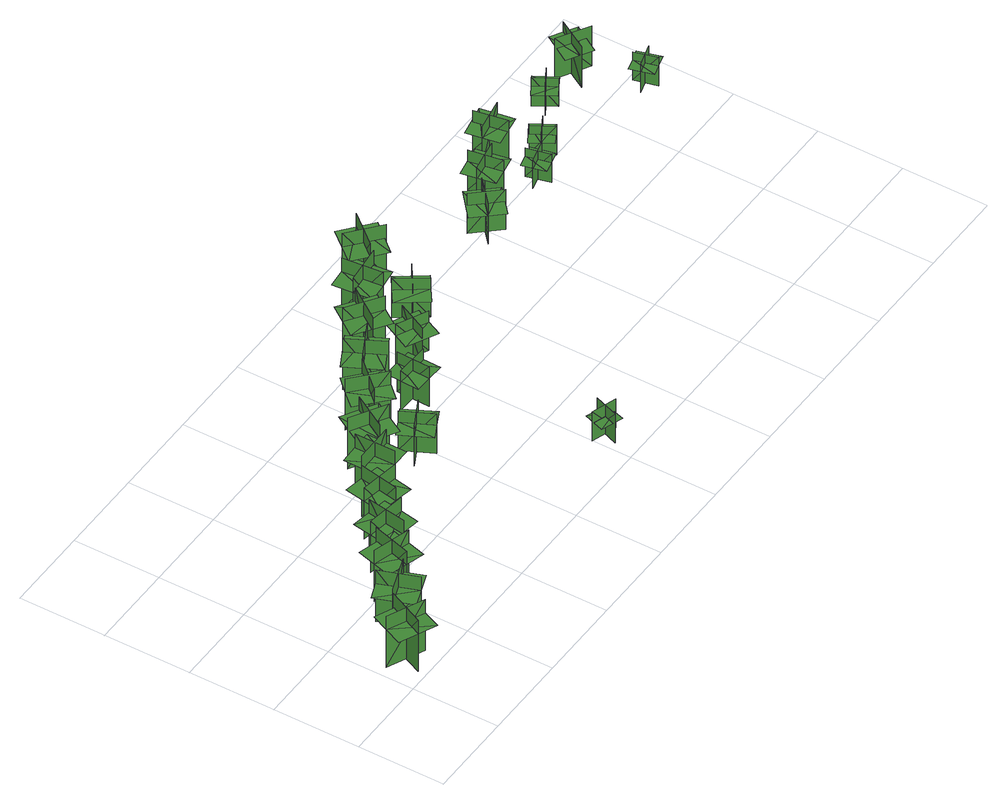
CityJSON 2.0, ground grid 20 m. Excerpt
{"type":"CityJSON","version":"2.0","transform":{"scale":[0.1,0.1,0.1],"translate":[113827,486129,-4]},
"CityObjects":{
"tree1":{"type":"SolitaryVegetationObject","geometry":[{"type":"MultiSurface","lod":"1","boundaries":[[[0,1,2]],[[0,2,3]],[[4,5,6]],[[4,6,7]],[[8,9,10]],[[8,10,11]],[[8,11,12]],[[8,12,13]]]}]},
"tree2":{"type":"SolitaryVegetationObject","geometry":[{"type":"MultiSurface","lod":"1","boundaries":[[[14,15,16]],[[14,16,17]],[[18,19,20]],[[18,20,21]],[[22,23,24]],[[22,24,25]],[[22,25,26]],[[22,26,27]]]}]},
"tree3":{"type":"SolitaryVegetationObject","geometry":[{"type":"MultiSurface","lod":"1","boundaries":[[[28,29,30]],[[28,30,31]],[[32,33,34]],[[32,34,35]],[[36,37,38]],[[36,38,39]],[[36,39,40]],[[36,40,41]]]}]},
"tree4":{"type":"SolitaryVegetationObject","geometry":[{"type":"MultiSurface","lod":"1","boundaries":[[[42,43,44]],[[42,44,45]],[[46,47,48]],[[46,48,49]],[[50,51,52]],[[50,52,53]],[[50,53,54]],[[50,54,55]]]}]},
"tree5":{"type":"SolitaryVegetationObject","geometry":[{"type":"MultiSurface","lod":"1","boundaries":[[[56,57,58]],[[56,58,59]],[[60,61,62]],[[60,62,63]],[[64,65,66]],[[64,66,67]],[[64,67,68]],[[64,68,69]]]}]},
"tree6":{"type":"SolitaryVegetationObject","geometry":[{"type":"MultiSurface","lod":"1","boundaries":[[[70,71,72]],[[70,72,73]],[[74,75,76]],[[74,76,77]],[[78,79,80]],[[78,80,81]],[[78,81,82]],[[78,82,83]]]}]},
"tree7":{"type":"SolitaryVegetationObject","geometry":[{"type":"MultiSurface","lod":"1","boundaries":[[[84,85,86]],[[84,86,87]],[[88,89,90]],[[88,90,91]],[[92,93,94]],[[92,94,95]],[[92,95,96]],[[92,96,97]]]}]},
"tree8":{"type":"SolitaryVegetationObject","geometry":[{"type":"MultiSurface","lod":"1","boundaries":[[[98,99,100]],[[98,100,101]],[[102,103,104]],[[102,104,105]],[[106,107,108]],[[106,108,109]],[[106,109,110]],[[106,110,111]]]}]},
"tree9":{"type":"SolitaryVegetationObject","geometry":[{"type":"MultiSurface","lod":"1","boundaries":[[[112,113,114]],[[112,114,115]],[[116,117,118]],[[116,118,119]],[[120,121,122]],[[120,122,123]],[[120,123,124]],[[120,124,125]]]}]},
"tree10":{"type":"SolitaryVegetationObject","geometry":[{"type":"MultiSurface","lod":"1","boundaries":[[[126,127,128]],[[126,128,129]],[[130,131,132]],[[130,132,133]],[[134,135,136]],[[134,136,137]],[[134,137,138]],[[134,138,139]]]}]},
"tree11":{"type":"SolitaryVegetationObject","geometry":[{"type":"MultiSurface","lod":"1","boundaries":[[[140,141,142]],[[140,142,143]],[[144,145,146]],[[144,146,147]],[[148,149,150]],[[148,150,151]],[[148,151,152]],[[148,152,153]]]}]},
"tree12":{"type":"SolitaryVegetationObject","geometry":[{"type":"MultiSurface","lod":"1","boundaries":[[[154,155,156]],[[154,156,157]],[[158,159,160]],[[158,160,161]],[[162,163,164]],[[162,164,165]],[[162,166,167]],[[162,167,163]]]}]},
"tree13":{"type":"SolitaryVegetationObject","geometry":[{"type":"MultiSurface","lod":"1","boundaries":[[[168,169,170]],[[168,170,171]],[[172,173,174]],[[172,174,175]],[[176,177,178]],[[176,178,179]],[[176,179,180]],[[176,180,181]]]}]},
"tree14":{"type":"SolitaryVegetationObject","geometry":[{"type":"MultiSurface","lod":"1","boundaries":[[[182,183,184]],[[182,184,185]],[[186,187,188]],[[186,188,189]],[[190,191,192]],[[190,192,193]],[[190,193,194]],[[190,194,195]]]}]},
"tree15":{"type":"SolitaryVegetationObject","geometry":[{"type":"MultiSurface","lod":"1","boundaries":[[[196,197,198]],[[196,198,199]],[[200,201,202]],[[200,202,203]],[[204,205,206]],[[204,206,207]],[[204,207,208]],[[204,208,209]]]}]},
"tree16":{"type":"SolitaryVegetationObject","geometry":[{"type":"MultiSurface","lod":"1","boundaries":[[[210,211,212]],[[210,212,213]],[[214,215,216]],[[214,216,217]],[[218,219,220]],[[218,220,221]],[[218,221,222]],[[218,222,223]]]}]},
"tree17":{"type":"SolitaryVegetationObject","geometry":[{"type":"MultiSurface","lod":"1","boundaries":[[[224,225,226]],[[224,226,227]],[[228,229,230]],[[228,230,231]],[[232,233,234]],[[232,234,235]],[[232,235,236]],[[232,236,237]]]}]},
"tree18":{"type":"SolitaryVegetationObject","geometry":[{"type":"MultiSurface","lod":"1","boundaries":[[[238,239,240]],[[238,240,241]],[[242,243,244]],[[242,244,245]],[[246,247,248]],[[246,248,249]],[[246,249,250]],[[246,250,251]]]}]},
"tree19":{"type":"SolitaryVegetationObject","geometry":[{"type":"MultiSurface","lod":"1","boundaries":[[[252,253,254]],[[252,254,255]],[[256,257,258]],[[256,258,259]],[[260,261,262]],[[260,262,263]],[[260,263,264]],[[260,264,265]]]}]},
"tree20":{"type":"SolitaryVegetationObject","geometry":[{"type":"MultiSurface","lod":"1","boundaries":[[[266,267,268]],[[266,268,269]],[[270,271,272]],[[270,272,273]],[[274,275,276]],[[274,276,277]],[[274,277,278]],[[274,278,279]]]}]},
"tree21":{"type":"SolitaryVegetationObject","geometry":[{"type":"MultiSurface","lod":"1","boundaries":[[[280,281,282]],[[280,282,283]],[[284,285,286]],[[284,286,287]],[[288,289,290]],[[288,290,291]],[[288,291,292]],[[288,292,293]]]}]},
"tree22":{"type":"SolitaryVegetationObject","geometry":[{"type":"MultiSurface","lod":"1","boundaries":[[[294,295,296]],[[294,296,297]],[[298,299,300]],[[298,300,301]],[[302,303,304]],[[302,304,305]],[[302,305,306]],[[302,306,307]]]}]},
"tree23":{"type":"SolitaryVegetationObject","geometry":[{"type":"MultiSurface","lod":"1","boundaries":[[[308,309,310]],[[308,310,311]],[[312,313,314]],[[312,314,315]],[[316,317,318]],[[316,318,319]],[[316,319,320]],[[316,320,321]]]}]},
"tree24":{"type":"SolitaryVegetationObject","geometry":[{"type":"MultiSurface","lod":"1","boundaries":[[[322,323,324]],[[322,324,325]],[[326,327,328]],[[326,328,329]],[[330,331,332]],[[330,332,333]],[[330,334,335]],[[330,335,331]]]}]},
"tree25":{"type":"SolitaryVegetationObject","geometry":[{"type":"MultiSurface","lod":"1","boundaries":[[[336,337,338]],[[336,338,339]],[[340,341,342]],[[340,342,343]],[[344,345,346]],[[344,346,347]],[[344,347,348]],[[344,348,349]]]}]}
},
"vertices":[
[88,103,6],[49,19,6],[49,19,145],[88,103,145],[25,79,6],[108,40,6],[108,40,145],[25,79,145],[25,79,109],[6,38,109],[90,0,109],[108,40,109],[127,81,109],[43,119,109],
[96,109,8],[182,140,8],[182,140,147],[96,109,147],[157,81,8],[125,168,8],[125,168,147],[157,81,147],[157,81,111],[198,96,111],[167,183,111],[125,168,111],[84,152,111],[115,66,111],
[229,234,9],[203,145,9],[203,145,148],[229,234,148],[170,201,9],[258,176,9],[258,176,148],[170,201,148],[170,201,112],[158,159,112],[246,133,112],[258,176,112],[271,218,112],[182,244,112],
[275,199,9],[290,290,9],[290,290,148],[275,199,148],[329,239,9],[238,253,9],[238,253,148],[329,239,148],[329,239,111],[336,283,111],[245,297,111],[238,253,111],[231,209,111],[322,195,111],
[404,301,8],[314,317,8],[314,317,147],[404,301,147],[366,356,8],[349,265,8],[349,265,147],[366,356,147],[366,356,111],[322,364,111],[306,273,111],[349,265,111],[393,257,111],[410,348,111],
[388,370,9],[480,371,9],[480,371,148],[388,370,148],[436,323,9],[435,416,9],[435,416,148],[436,323,148],[436,323,111],[480,323,111],[480,416,111],[435,416,111],[391,415,111],[391,323,111],
[467,454,8],[546,407,8],[546,407,147],[467,454,147],[484,389,8],[531,468,8],[531,468,147],[484,389,147],[484,389,111],[523,366,111],[569,446,111],[531,468,111],[492,491,111],[446,411,111],
[612,381,11],[543,346,11],[543,346,119],[612,381,119],[564,397,11],[598,328,11],[598,328,119],[564,397,119],[564,397,89],[529,380,89],[564,311,89],[598,328,89],[633,345,89],[598,415,89],
[627,522,9],[565,454,9],[565,454,148],[627,522,148],[560,519,9],[628,456,9],[628,456,148],[560,519,148],[560,519,111],[530,486,111],[598,424,111],[628,456,111],[658,489,111],[590,551,111],
[696,504,11],[654,586,11],[654,586,150],[696,504,150],[716,568,11],[634,526,11],[634,526,150],[716,568,150],[716,568,114],[696,608,114],[614,566,114],[634,526,114],[654,487,114],[736,529,114],
[744,454,10],[666,457,10],[666,457,117],[744,454,117],[709,492,10],[706,415,10],[706,415,117],[709,492,117],[709,492,87],[670,493,87],[667,416,87],[706,415,87],[745,413,87],[747,491,87],
[854,70,10],[797,89,10],[797,89,88],[854,70,88],[837,103,10],[837,103,88],[817,47,88],[817,47,10],[849,69,58],[800,86,58],[792,63,58],[841,45,58],[857,92,58],[808,110,58],
[740,571,7],[794,646,7],[794,646,146],[741,571,146],[807,583,7],[732,636,7],[732,636,146],[807,583,146],[807,583,110],[833,619,110],[758,672,110],[732,636,110],[706,600,110],[781,547,110],
[793,487,11],[827,556,11],[827,556,119],[793,487,119],[842,503,11],[773,537,11],[773,537,119],[842,503,119],[842,503,89],[859,538,89],[790,572,89],[773,537,89],[756,502,89],[825,468,89],
[905,674,8],[814,664,8],[814,664,147],[905,674,147],[853,716,8],[862,624,8],[862,624,147],[853,716,147],[853,716,110],[809,711,110],[818,620,110],[862,624,110],[906,629,110],[897,720,110],
[875,562,11],[939,606,11],[939,606,118],[875,562,118],[926,552,11],[882,616,11],[882,616,118],[926,552,118],[926,552,88],[958,574,88],[914,638,88],[882,616,88],[850,594,88],[894,530,88],
[982,693,9],[912,753,9],[912,753,148],[982,693,148],[976,760,9],[917,690,9],[917,690,148],[976,760,148],[976,760,112],[942,789,112],[883,719,112],[917,690,112],[950,662,112],[1010,732,112],
[1170,623,11],[1221,565,11],[1221,565,119],[1170,623,119],[1166,571,11],[1224,623,11],[1224,623,119],[1166,571,119],[1166,571,88],[1192,542,88],[1250,593,88],[1224,623,88],[1199,652,88],[1140,601,88],
[1320,661,10],[1244,648,10],[1244,648,118],[1320,661,118],[1278,691,10],[1292,615,10],[1292,615,118],[1278,691,118],[1278,691,88],[1240,684,88],[1254,608,88],[1292,615,88],[1330,622,88],[1316,698,88],
[1402,596,12],[1349,583,12],[1349,583,89],[1402,596,89],[1371,615,12],[1384,561,12],[1384,561,89],[1371,615,89],[1371,615,67],[1344,608,67],[1357,555,67],[1384,561,67],[1411,568,67],[1398,622,67],
[1380,745,10],[1394,669,10],[1394,669,118],[1380,745,118],[1350,703,10],[1427,717,10],[1427,717,118],[1350,703,118],[1350,703,88],[1357,665,88],[1433,678,88],[1427,717,88],[1420,755,88],[1344,741,88],
[1430,644,12],[1457,596,12],[1457,596,89],[1430,644,89],[1420,609,12],[1468,636,12],[1468,636,89],[1420,609,89],[1420,609,67],[1434,585,67],[1482,612,67],[1468,636,67],[1454,660,67],[1406,632,67],
[1541,677,13],[1589,705,13],[1589,705,90],[1541,677,90],[1577,668,13],[1549,715,13],[1549,715,90],[1577,668,90],[1577,668,68],[1601,682,68],[1573,729,68],[1549,715,68],[1525,701,68],[1553,654,68],
[1651,661,10],[1693,732,10],[1693,732,120],[1651,661,120],[1714,678,10],[1643,720,10],[1643,720,120],[1714,678,120],[1654,668,92],[1693,732,92],[1665,749,92],[1626,684,92],[1682,651,92],[1721,715,92],
[1751,568,14],[1698,553,14],[1698,553,91],[1751,568,91],[1720,586,14],[1734,533,14],[1734,533,91],[1720,586,91],[1720,586,69],[1693,579,69],[1708,526,69],[1734,533,69],[1761,540,69],[1746,594,69]
]}
